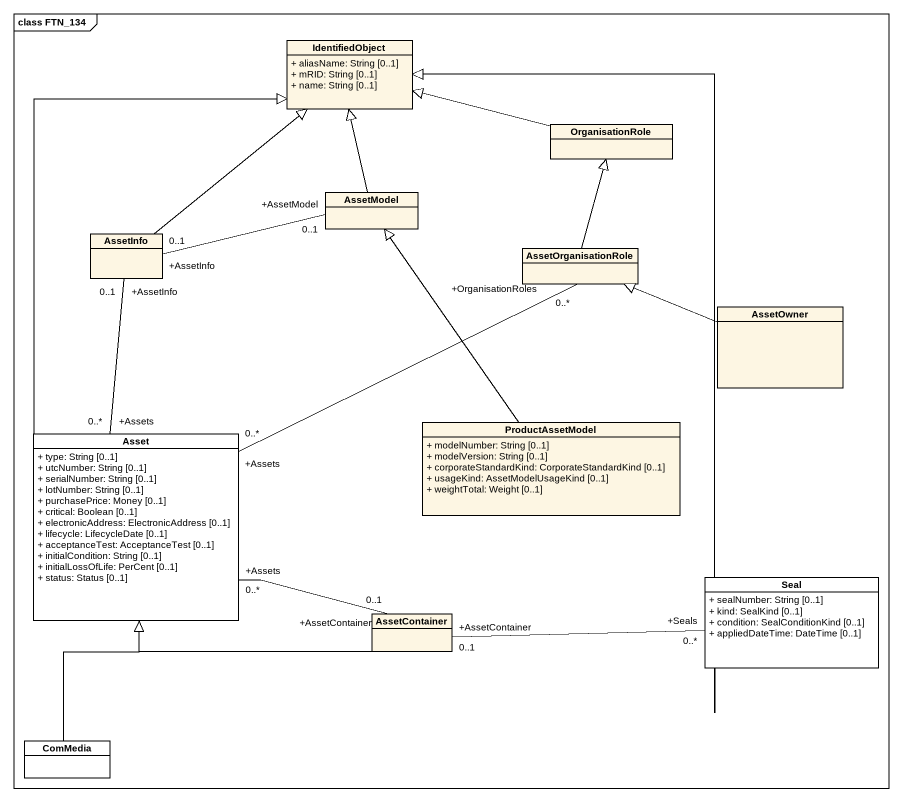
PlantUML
@startuml
mainframe class FTN_134
hide circle
hide empty members
skinparam classAttributeIconSize 0
class IdentifiedObject {
  + aliasName: String [0..1]
  + mRID: String [0..1]
  + name: String [0..1]
}
class OrganisationRole
class AssetModel
class AssetInfo
class AssetOrganisationRole
class AssetOwner
class ProductAssetModel {
  + modelNumber: String [0..1]
  + modelVersion: String [0..1]
  + corporateStandardKind: CorporateStandardKind [0..1]
  + usageKind: AssetModelUsageKind [0..1]
  + weightTotal: Weight [0..1]
}
class Asset #FFFFFF {
  + type: String [0..1]
  + utcNumber: String [0..1]
  + serialNumber: String [0..1]
  + lotNumber: String [0..1]
  + purchasePrice: Money [0..1]
  + critical: Boolean [0..1]
  + electronicAddress: ElectronicAddress [0..1]
  + lifecycle: LifecycleDate [0..1]
  + acceptanceTest: AcceptanceTest [0..1]
  + initialCondition: String [0..1]
  + initialLossOfLife: PerCent [0..1]
  + status: Status [0..1]
}
class Seal #FFFFFF {
  + sealNumber: String [0..1]
  + kind: SealKind [0..1]
  + condition: SealConditionKind [0..1]
  + appliedDateTime: DateTime [0..1]
}
class AssetContainer
class ComMedia #FFFFFF
OrganisationRole -left-|> IdentifiedObject
AssetModel -up-|> IdentifiedObject
AssetModel "+AssetModel\n0..1" -left- "+AssetInfo\n0..1" AssetInfo
AssetInfo -up-|> IdentifiedObject
AssetOrganisationRole -up-|> OrganisationRole
AssetOwner -left-|> AssetOrganisationRole
ProductAssetModel -up-|> AssetModel
Asset -up-|> IdentifiedObject
Asset "+Assets\n0..*" -up- "+AssetInfo\n0..1" AssetInfo
Asset "+Assets\n0..*" -right- "+OrganisationRoles\n0..*" AssetOrganisationRole
Asset "+Assets\n0..*" -right- "+AssetContainer\n0..1" AssetContainer
Seal -up-|> IdentifiedObject
AssetContainer -left-|> Asset
AssetContainer "+AssetContainer\n0..1" -right- "+Seals\n0..*" Seal
ComMedia -up-|> Asset
@enduml
